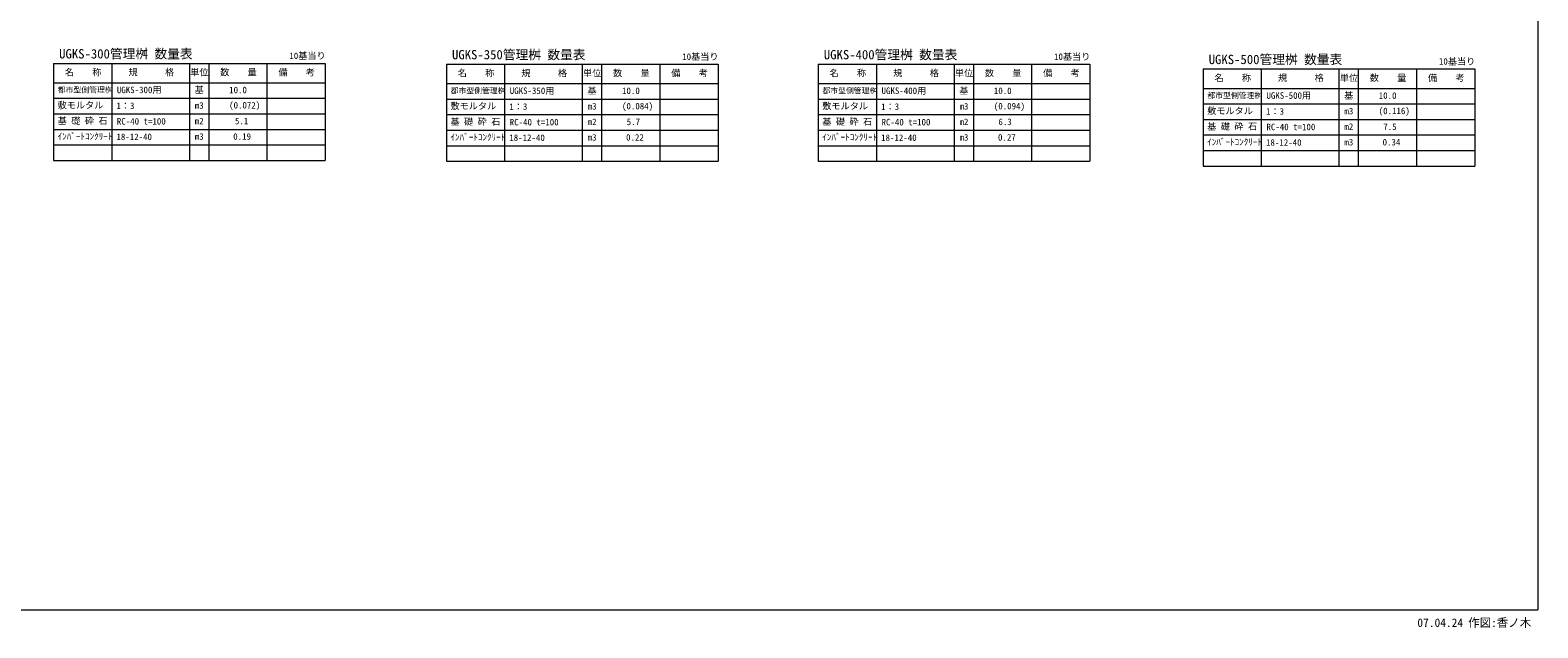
# Model space of a CAD drawing. Units: millimetres on the paper. Extents: x 15 to 1219, y 6 to 859.
# Drawn here: x 442 to 1219, y 6 to 314 of the extents above; entities that cross this region are included whole.
import ezdxf
from ezdxf.enums import TextEntityAlignment as Align

# ---------------------------------------------------------------- set-up
doc = ezdxf.new("R2010")
doc.units = ezdxf.units.MM
doc.layers.add('D-BMK-HTXT', color=7, linetype='Continuous', lineweight=13)
doc.layers.add('D-STR-DIM（寸法）', color=7, linetype='Continuous', lineweight=13)
doc.styles.add('ＭＳ ゴシック', font='')
doc.styles.get('ＭＳ ゴシック').set_extended_font_data('MS Gothic')

msp = doc.modelspace()

# ---------------------------------------------------------------- linework, layer by layer
at = {"layer": 'D-BMK-HTXT'}
for p, q in [((453.645, 296.444), (453.645, 246.444)), ((453.645, 296.444), (593.645, 296.444)), ((483.645, 296.444), (483.645, 246.444)), ((523.645, 296.444), (523.645, 246.444)), ((533.645, 296.444), (533.645, 246.444)), ((563.645, 296.444), (563.645, 246.444)), ((593.645, 296.444), (593.645, 246.444)), ((656.12, 296.014), (656.12, 246.014)), ((656.12, 296.014), (796.12, 296.014)), ((686.12, 296.014), (686.12, 246.014)), ((726.12, 296.014), (726.12, 246.014)), ((736.12, 296.014), (736.12, 246.014)), ((766.12, 296.014), (766.12, 246.014)), ((796.12, 296.014), (796.12, 246.014)), ((847.742, 296.014), (847.742, 246.014)), ((847.742, 296.014), (987.742, 296.014)), ((877.742, 296.014), (877.742, 246.014)), ((917.742, 296.014), (917.742, 246.014)), ((927.742, 296.014), (927.742, 246.014)), ((957.742, 296.014), (957.742, 246.014)), ((987.742, 296.014), (987.742, 246.014)), ((1046.102, 293.546), (1046.102, 243.546)), ((1046.102, 293.546), (1186.102, 293.546)), ((1076.102, 293.546), (1076.102, 243.546)), ((1116.102, 293.546), (1116.102, 243.546)), ((1126.102, 293.546), (1126.102, 243.546)), ((1156.102, 293.546), (1156.102, 243.546)), ((1186.102, 293.546), (1186.102, 243.546)), ((453.645, 286.444), (593.645, 286.444)), ((656.12, 286.014), (796.12, 286.014)), ((847.742, 286.014), (987.742, 286.014)), ((1046.102, 283.546), (1186.102, 283.546)), ((453.645, 278.444), (593.645, 278.444)), ((656.12, 278.014), (796.12, 278.014)), ((847.742, 278.014), (987.742, 278.014)), ((1046.102, 275.546), (1186.102, 275.546)), ((453.645, 270.444), (593.645, 270.444)), ((656.12, 270.014), (796.12, 270.014)), ((847.742, 270.014), (987.742, 270.014)), ((1046.102, 267.546), (1186.102, 267.546)), ((453.645, 262.444), (593.645, 262.444)), ((656.12, 262.014), (796.12, 262.014)), ((847.742, 262.014), (987.742, 262.014)), ((1046.102, 259.546), (1186.102, 259.546)), ((453.645, 254.444), (593.645, 254.444)), ((656.12, 254.014), (796.12, 254.014)), ((847.742, 254.014), (987.742, 254.014)), ((1046.102, 251.546), (1186.102, 251.546)), ((453.645, 246.444), (593.645, 246.444)), ((656.12, 246.014), (796.12, 246.014)), ((847.742, 246.014), (987.742, 246.014)), ((1046.102, 243.546), (1186.102, 243.546))]:
    msp.add_line(p, q, dxfattribs=at)
at = {"layer": 'D-STR-DIM（寸法）', "color": 2}
for p in [(1218.617, 858.622), (15.01, 15.008)]:
    msp.add_line(p, (1218.617, 15.008), dxfattribs=at)

# ---------------------------------------------------------------- texts
at = {"layer": 'D-BMK-HTXT', "style": 'ＭＳ ゴシック'}
for s, height, p in [('UGKS-300管理桝 数量表', 4.811, (456.534, 297.51)), ('UGKS-350管理桝 数量表', 4.811, (659.009, 297.08)), ('UGKS-400管理桝 数量表', 4.811, (850.632, 297.08)), ('10基当り', 3.367, (575.185, 297.64)), ('10基当り', 3.367, (777.66, 297.21)), ('10基当り', 3.367, (969.282, 297.21)), ('UGKS-500管理桝 数量表', 4.811, (1048.991, 294.612)), ('10基当り', 3.367, (1167.642, 294.742)), ('名\u3000\u3000称', 3.367, (459.481, 289.162)), ('規\u3000\u3000\u3000格', 3.367, (492.285, 289.18)), ('単位', 3.367, (524.104, 289.145)), ('数\u3000\u3000量', 3.367, (539.534, 289.18)), ('備\u3000\u3000考', 3.367, (569.552, 289.14)), ('名\u3000\u3000称', 3.367, (661.956, 288.732)), ('規\u3000\u3000\u3000格', 3.367, (694.76, 288.75)), ('単位', 3.367, (726.579, 288.714)), ('数\u3000\u3000量', 3.367, (742.009, 288.75)), ('備\u3000\u3000考', 3.367, (772.027, 288.71)), ('名\u3000\u3000称', 3.367, (853.578, 288.732)), ('規\u3000\u3000\u3000格', 3.367, (886.383, 288.75)), ('単位', 3.367, (918.201, 288.714)), ('数\u3000\u3000量', 3.367, (933.632, 288.75)), ('備\u3000\u3000考', 3.367, (963.65, 288.71)), ('名\u3000\u3000称', 3.367, (1051.938, 286.264)), ('規\u3000\u3000\u3000格', 3.367, (1084.742, 286.282)), ('単位', 3.367, (1116.561, 286.246)), ('数\u3000\u3000量', 3.367, (1131.992, 286.282)), ('備\u3000\u3000考', 3.367, (1162.009, 286.242)), ('都市型側管理桝', 2.886, (455.842, 280.473)), ('UGKS-300用', 3.367, (486.293, 280.081)), ('基', 3.367, (526.362, 280.082)), ('10.0', 3.367, (544.159, 280.046)), ('都市型側管理桝', 2.886, (658.317, 280.043)), ('UGKS-350用', 3.367, (688.768, 279.651)), ('基', 3.367, (728.837, 279.652)), ('10.0', 3.367, (746.633, 279.616)), ('都市型側管理桝', 2.886, (849.939, 280.043)), ('UGKS-400用', 3.367, (880.39, 279.651)), ('基', 3.367, (920.459, 279.652)), ('10.0', 3.367, (938.256, 279.616)), ('都市型側管理桝', 2.886, (1048.299, 277.575)), ('UGKS-500用', 3.367, (1078.75, 277.183)), ('基', 3.367, (1118.819, 277.184)), ('10.0', 3.367, (1136.616, 277.148)), ('敷モルタル', 3.367, (455.751, 272.189)), ('1：3', 3.367, (486.062, 271.895)), ('m3', 3.367, (526.469, 272.046)), ('(0.072)', 3.367, (544.155, 272.163)), ('敷モルタル', 3.367, (658.226, 271.759)), ('1：3', 3.367, (688.537, 271.464)), ('m3', 3.367, (728.944, 271.616)), ('(0.084)', 3.367, (746.63, 271.733)), ('敷モルタル', 3.367, (849.848, 271.759)), ('1：3', 3.367, (880.159, 271.464)), ('m3', 3.367, (920.566, 271.616)), ('(0.094)', 3.367, (938.253, 271.733)), ('敷モルタル', 3.367, (1048.208, 269.291)), ('1：3', 3.367, (1078.519, 268.997)), ('m3', 3.367, (1118.926, 269.148)), ('(0.116)', 3.367, (1136.613, 269.265)), ('基 礎 砕 石', 3.367, (455.751, 264.153)), ('RC-40 t=100', 3.367, (486.293, 263.895)), ('m2', 3.367, (526.46, 264.046)), ('5.1', 3.367, (547.144, 264.046)), ('基 礎 砕 石', 3.367, (658.226, 263.723)), ('RC-40 t=100', 3.367, (688.768, 263.464)), ('m2', 3.367, (728.935, 263.616)), ('5.7', 3.367, (749.035, 263.616)), ('基 礎 砕 石', 3.367, (849.848, 263.723)), ('RC-40 t=100', 3.367, (880.391, 263.464)), ('m2', 3.367, (920.557, 263.616)), ('6.3', 3.367, (940.622, 263.616)), ('基 礎 砕 石', 3.367, (1048.208, 261.255)), ('RC-40 t=100', 3.367, (1078.751, 260.997)), ('m2', 3.367, (1118.917, 261.148)), ('7.5', 3.367, (1138.982, 261.148)), ('ｲﾝﾊﾞｰﾄｺﾝｸﾘｰﾄ', 3.367, (455.733, 256.118)), ('18-12-40', 3.367, (486.062, 255.895)), ('m3', 3.367, (526.469, 256.046)), ('0.19', 3.367, (546.263, 256.046)), ('ｲﾝﾊﾞｰﾄｺﾝｸﾘｰﾄ', 3.367, (658.208, 255.688)), ('18-12-40', 3.367, (688.537, 255.464)), ('m3', 3.367, (728.944, 255.616)), ('0.22', 3.367, (748.722, 255.616)), ('ｲﾝﾊﾞｰﾄｺﾝｸﾘｰﾄ', 3.367, (849.83, 255.688)), ('18-12-40', 3.367, (880.159, 255.464)), ('m3', 3.367, (920.566, 255.616)), ('0.27', 3.367, (940.397, 255.616)), ('ｲﾝﾊﾞｰﾄｺﾝｸﾘｰﾄ', 3.367, (1048.19, 253.22)), ('18-12-40', 3.367, (1078.519, 252.997)), ('m3', 3.367, (1118.926, 253.148)), ('0.34', 3.367, (1138.614, 253.148))]:
    msp.add_text(s, height=height, dxfattribs=at).set_placement(p, align=Align.BOTTOM_LEFT)
at = {"layer": 'D-STR-DIM（寸法）', "style": 'ＭＳ ゴシック'}
for s, p in [('07.04.24', (1156.527, 4.869)), ('作図:香ノ木', (1182.717, 4.869))]:
    msp.add_text(s, height=4.33, dxfattribs=at).set_placement(p, align=Align.BOTTOM_LEFT)

doc.saveas('drawing.dxf')
